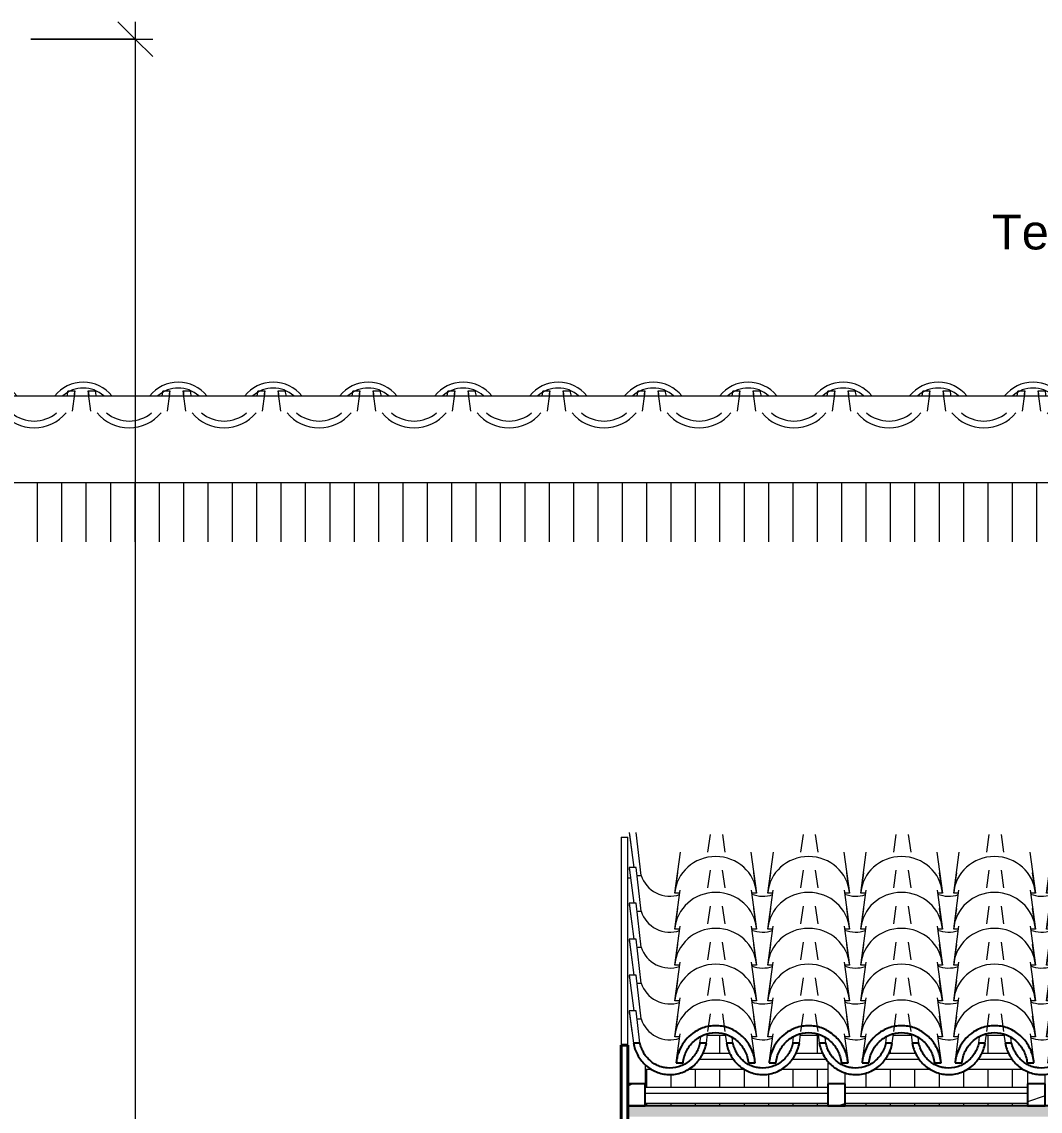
# Model space of a CAD drawing. Header units: millimetres. Extents: x -23755 to 62003, y -3000 to 6760.
# Drawn here: x 11373 to 14298, y 3631 to 6760 of the extents above; entities that cross this region are included whole.
import ezdxf

# ---------------------------------------------------------------- set-up
doc = ezdxf.new("R2010")
doc.units = ezdxf.units.MM
for name, color, linetype, lineweight in [('A-ANNO-DIMS', 211, 'Continuous', 9), ('A-ANNO-DIMS-50', 211, 'Continuous', 9), ('A-GLAZ-CURT', 52, 'Continuous', 9), ('A-GLAZ-CWMG', 51, 'Continuous', 9), ('A-ROOF', 132, 'Continuous', 9), ('A-ROOF-MCUT', 132, 'Continuous', 40), ('A-ROOF-OTLN', 132, 'Continuous', 9), ('A-ROOF-PATT', 132, 'Continuous', 9), ('G-ANNO-TEXT', 231, 'Continuous', 9)]:
    doc.layers.add(name, color=color, linetype=linetype, lineweight=lineweight)
doc.styles.add('@Arial Unicode MS', font='', dxfattribs={"height": 100})
doc.styles.add('Arial_1', font='arial.ttf', dxfattribs={"height": 100})
doc.styles.get('@Arial Unicode MS').set_extended_font_data('@Arial Unicode MS')
doc.dimstyles.new('CRT_-__Metros_-_Linha_de_chamada_3_5_mm_1', dxfattribs={"dimscale": 304.8, "dimtxt": 100.584485, "dimasz": 0.328084, "dimexe": 0.164042, "dimexo": 0.0625, "dimgap": 0.082021, "dimtad": 1, "dimlfac": 0.001, "dimrnd": 0.01, "dimzin": 0, "dimdsep": 46, "dimtxsty": '@Arial Unicode MS', "dimblk1": 'OBLIQUE', "dimblk2": 'OBLIQUE', "dimsah": 1, "dimcen": 0.09, "dimdle": 0.164042, "dimazin": 0, "dimtfac": 1, "dimtdec": 4, "dimtix": 1, "dimtmove": 0, "dimatfit": 3, "dimfxl": 0.984252, "dimfxlon": 1, "dimtvp": 1, "dimtolj": 1, "dimtzin": 0, "dimarcsym": 2})
pattern_1 = [(216.87, (-525.83, 2369.08), (761.9991, 508.0014), [127, -1143]), (206.565, (-373.43, 2292.88), (-254.0006, -253.9997), [283.98, -283.98]), (198.435, (-373.43, 2165.88), (-507.9998, -254.0006), [160.644, -642.575])]

# ---------------------------------------------------------------- blocks, each defined once
blk = doc.blocks.new('Rectangular Mullion - Ripa-3577505-B')
at = {"layer": 'A-GLAZ-CWMG'}
for p, q in [((589.5, 3699.2), (65.4, 3699.2)), ((1163.7, 3699.2), (639.5, 3699.2)), ((589.5, 3681.9), (65.4, 3681.9)), ((1163.7, 3681.9), (639.5, 3681.9)), ((589.5, 3653.2), (65.4, 3653.2)), ((1163.7, 3653.2), (639.5, 3653.2))]:
    blk.add_line(p, q, dxfattribs=at)
blk = doc.blocks.new('Rectangular Mullion - Ripa-V128-B')
at = {"layer": 'A-GLAZ-CWMG'}
for p, q in [((308.3, 3796.8), (231.1, 3796.8)), ((575, 3796.8), (498, 3796.8)), ((842.1, 3796.8), (765, 3796.8)), ((1109.1, 3796.8), (1031.9, 3796.8)), ((318.6, 3779.6), (220.8, 3779.6)), ((585.5, 3779.6), (487.8, 3779.6)), ((852.4, 3779.6), (754.7, 3779.6)), ((1119.3, 3779.6), (1021.6, 3779.6)), ((83.6, 3750.8), (65.4, 3750.8)), ((350.5, 3750.8), (188.9, 3750.8)), ((589.5, 3750.8), (455.8, 3750.8)), ((884.4, 3750.8), (722.7, 3750.8)), ((1151.3, 3750.8), (989.6, 3750.8))]:
    blk.add_line(p, q, dxfattribs=at)
blk = doc.blocks.new('Rectangular Mullion - Ripa-V129-B')
at = {"layer": 'A-GLAZ-CWMG'}
for p, q in [((295.4, 3848.5), (244, 3848.5)), ((562.3, 3848.5), (510.9, 3848.5)), ((829.3, 3848.5), (777.8, 3848.5)), ((1096.2, 3848.5), (1044.8, 3848.5))]:
    blk.add_line(p, q, dxfattribs=at)
blk = doc.blocks.new('Rectangular Mullion - Caibro-4257887-B')
at = {"layer": 'A-GLAZ-CWMG'}
h = blk.add_hatch(dxfattribs=at)
h.set_pattern_fill('FP_16', color=256, style=0, pattern_type=2)
h.set_pattern_definition(pattern_1)
h.paths.add_polyline_path([(65.4, 3646.4), (65.4, 3709.1), (15.4, 3709.1), (15.4, 3646.4)])
for p, q in [((15.4, 4301.2), (23, 4301.2)), ((65.4, 3764.2), (65.4, 3709.1))]:
    blk.add_line(p, q, dxfattribs=at)
at = {"layer": 'A-GLAZ-CWMG', "lineweight": 25}
for p, q in [((15.4, 3709.1), (15.4, 3646.4)), ((65.4, 3709.1), (15.4, 3709.1)), ((65.4, 3646.4), (65.4, 3709.1)), ((15.4, 3646.4), (65.4, 3646.4))]:
    blk.add_line(p, q, dxfattribs=at)
blk = doc.blocks.new('Rectangular Mullion - Caibro-4257885-B')
at = {"layer": 'A-GLAZ-CWMG'}
h = blk.add_hatch(dxfattribs=at)
h.set_pattern_fill('FP_16', color=256, style=0, pattern_type=2)
h.set_pattern_definition(pattern_1)
h.paths.add_polyline_path([(639.5, 3646.4), (639.5, 3709.1), (589.5, 3709.1), (589.5, 3646.4), (619.3, 3646.4)])
for p, q in [((589.5, 3774.6), (589.5, 3709.1)), ((639.5, 3709.1), (639.5, 3740.9))]:
    blk.add_line(p, q, dxfattribs=at)
at = {"layer": 'A-GLAZ-CWMG', "lineweight": 25}
for p, q in [((639.5, 3709.1), (589.5, 3709.1)), ((589.5, 3709.1), (589.5, 3646.4)), ((639.5, 3646.4), (639.5, 3709.1)), ((589.5, 3646.4), (639.5, 3646.4))]:
    blk.add_line(p, q, dxfattribs=at)
blk = doc.blocks.new('Rectangular Mullion - Caibro-V130-B')
at = {"layer": 'A-GLAZ-CWMG'}
h = blk.add_hatch(dxfattribs=at)
h.set_pattern_fill('FP_16', color=256, style=0, pattern_type=2)
h.set_pattern_definition(pattern_1)
h.paths.add_polyline_path([(1213.7, 3646.4), (1213.7, 3709.1), (1163.7, 3709.1), (1163.7, 3646.4)])
for p, q in [((1163.7, 3744.4), (1163.7, 3709.1)), ((1213.7, 3709.1), (1213.7, 3736.5))]:
    blk.add_line(p, q, dxfattribs=at)
at = {"layer": 'A-GLAZ-CWMG', "lineweight": 25}
for p, q in [((1213.7, 3709.1), (1163.7, 3709.1)), ((1163.7, 3709.1), (1163.7, 3646.4)), ((1213.7, 3646.4), (1213.7, 3709.1)), ((1163.7, 3646.4), (1213.7, 3646.4))]:
    blk.add_line(p, q, dxfattribs=at)
blk = doc.blocks.new('COLONIAL BASE - COLONIAL BASE-4234113-B')
at = {"layer": 'A-GLAZ-CURT'}
for p, q in [((7743.4, 5685.5), (7741.5, 5699.6)), ((7741.5, 5699.6), (7761.5, 5699.6)), ((7956, 5699.6), (7976, 5699.6)), ((7976, 5699.6), (7974.1, 5685.5)), ((7749.3, 5641.5), (7742.4, 5691.3)), ((7975.1, 5691.3), (7968.2, 5641.5))]:
    blk.add_line(p, q, dxfattribs=at)
for centre, major_axis, start_param, end_param in [((7727.2, 5626.4), (102.8, 0), 0.648016, 2.493576), ((7727.2, 5626.4), (85.3, 0), 0.811505, 2.330088), ((7858.8, 5706.7), (117.5, 0), 3.205466, 3.332025), ((7858.8, 5706.7), (97.5, 0), 3.218592, 3.372085), ((7858.8, 5706.7), (97.5, 0), 6.052693, 6.16477), ((7858.8, 5706.7), (97.5, 0), 6.165433, 6.206186), ((7858.8, 5706.7), (117.5, 0), 6.092753, 6.219312), ((7858.8, 5706.7), (117.5, 0), 3.815207, 5.609571), ((7858.8, 5706.7), (97.5, 0), 3.986288, 5.43849)]:
    blk.add_ellipse(centre, major_axis=major_axis, ratio=0.957826, start_param=start_param, end_param=end_param, dxfattribs=at)
blk = doc.blocks.new('COLONIAL BASE - COLONIAL BASE-V151-B')
at = {"layer": 'A-GLAZ-CURT'}
for p, q in [((922.9, 5685.5), (921, 5699.6)), ((921, 5699.6), (941, 5699.6)), ((1135.4, 5699.6), (1155.5, 5699.6)), ((1155.5, 5699.6), (1153.6, 5685.5)), ((928.8, 5641.5), (921.8, 5691.3)), ((1154.6, 5691.3), (1147.6, 5641.5))]:
    blk.add_line(p, q, dxfattribs=at)
for centre, major_axis, start_param, end_param in [((906.7, 5626.4), (102.8, 0), 0.648016, 2.493576), ((906.7, 5626.4), (85.3, 0), 0.811505, 2.330088), ((1038.2, 5706.7), (117.5, 0), 3.205466, 3.332025), ((1038.2, 5706.7), (97.5, 0), 3.218592, 3.372085), ((1038.2, 5706.7), (97.5, 0), 6.052693, 6.16477), ((1038.2, 5706.7), (97.5, 0), 6.165433, 6.206186), ((1038.2, 5706.7), (117.5, 0), 6.092753, 6.219312), ((1038.2, 5706.7), (117.5, 0), 3.815207, 5.609571), ((1038.2, 5706.7), (97.5, 0), 3.984938, 5.43849)]:
    blk.add_ellipse(centre, major_axis=major_axis, ratio=0.957826, start_param=start_param, end_param=end_param, dxfattribs=at)
blk = doc.blocks.new('COLONIAL BASE - COLONIAL BASE-V152-B')
at = {"layer": 'A-GLAZ-CURT'}
for p, q in [((377.2, 5685.5), (375.3, 5699.6)), ((375.3, 5699.6), (395.4, 5699.6)), ((589.8, 5699.6), (609.9, 5699.6)), ((609.9, 5699.6), (608, 5685.5)), ((383.2, 5641.5), (376.2, 5691.3)), ((609, 5691.3), (602, 5641.5))]:
    blk.add_line(p, q, dxfattribs=at)
for centre, major_axis, start_param, end_param in [((361.1, 5626.4), (102.8, 0), 0.654492, 2.493576), ((361.1, 5626.4), (85.3, 0), 0.811505, 2.330088), ((492.6, 5706.7), (117.5, 0), 3.205466, 3.332025), ((492.6, 5706.7), (97.5, 0), 3.218592, 3.372085), ((492.6, 5706.7), (97.5, 0), 6.052693, 6.16477), ((492.6, 5706.7), (97.5, 0), 6.165433, 6.206186), ((492.6, 5706.7), (117.5, 0), 6.092753, 6.219312), ((492.6, 5706.7), (117.5, 0), 3.815207, 5.609571), ((492.6, 5706.7), (97.5, 0), 3.986288, 5.43849)]:
    blk.add_ellipse(centre, major_axis=major_axis, ratio=0.957826, start_param=start_param, end_param=end_param, dxfattribs=at)
blk = doc.blocks.new('COLONIAL BASE - COLONIAL BASE-V153-B')
at = {"layer": 'A-GLAZ-CURT'}
for p, q in [((-441.2, 5685.5), (-443.1, 5699.6)), ((-443.1, 5699.6), (-423.1, 5699.6)), ((-228.7, 5699.6), (-208.6, 5699.6)), ((-208.6, 5699.6), (-210.5, 5685.5)), ((-435.3, 5641.5), (-442.3, 5691.3)), ((-209.5, 5691.3), (-216.5, 5641.5))]:
    blk.add_line(p, q, dxfattribs=at)
for centre, major_axis, start_param, end_param in [((-457.4, 5626.4), (102.8, 0), 0.648016, 2.493576), ((-457.4, 5626.4), (85.3, 0), 0.817305, 2.330088), ((-325.9, 5706.7), (117.5, 0), 3.205466, 3.332025), ((-325.9, 5706.7), (97.5, 0), 3.218592, 3.372085), ((-325.9, 5706.7), (97.5, 0), 6.052693, 6.16477), ((-325.9, 5706.7), (97.5, 0), 6.165433, 6.206186), ((-325.9, 5706.7), (117.5, 0), 6.092753, 6.219312), ((-325.9, 5706.7), (117.5, 0), 3.815207, 5.609571), ((-325.9, 5706.7), (97.5, 0), 3.986288, 5.43849)]:
    blk.add_ellipse(centre, major_axis=major_axis, ratio=0.957826, start_param=start_param, end_param=end_param, dxfattribs=at)
blk = doc.blocks.new('COLONIAL BASE - COLONIAL BASE-4234642-B')
at = {"layer": 'A-GLAZ-CURT'}
for p, q in [((2689.1, 3910.5), (2696.2, 3859.6)), ((2914.7, 3859.6), (2921.9, 3910.5)), ((2697.2, 3851.9), (2700.7, 3826.6)), ((2823.6, 3770.2), (2834.8, 3853)), ((2910.3, 3826.6), (2913.9, 3853.1)), ((3039.1, 3853), (3050.3, 3770.2)), ((2719.3, 3826.6), (2717.3, 3843.1)), ((2891.7, 3826.6), (2893.9, 3845.3)), ((2827.7, 3800.5), (2824.2, 3774.9)), ((3049.8, 3774.9), (3046.2, 3800.5))]:
    blk.add_line(p, q, dxfattribs=at)
at = {"layer": 'A-GLAZ-CURT', "lineweight": 25}
for p, q in [((2719.3, 3826.6), (2700.7, 3826.6)), ((2910.3, 3826.6), (2891.7, 3826.6)), ((2823.6, 3770.2), (2843.2, 3770.2)), ((3030.7, 3770.2), (3050.3, 3770.2))]:
    blk.add_line(p, q, dxfattribs=at)
for points, knots in [([(3050.3, 3770.2), (3049.7, 3776.5), (3047.5, 3788.9), (3041.3, 3806.9), (3032.4, 3823.6), (3017.1, 3843.8), (2992.3, 3863.9), (2962.2, 3874.7), (2937, 3876.9), (2911.8, 3874.7), (2884.7, 3865), (2859.2, 3846), (2841, 3823.9), (2830.7, 3802.5), (2825.6, 3784.3), (2824.1, 3775), (2823.6, 3770.2)], [0, 0, 0, 0, 0.055556, 0.111111, 0.166667, 0.222222, 0.333333, 0.444444, 0.5, 0.555556, 0.666667, 0.75, 0.833333, 0.916667, 0.958333, 1, 1, 1, 1]), ([(2843.2, 3770.2), (2843.9, 3776), (2846.2, 3787.4), (2852.6, 3803.7), (2861.8, 3818.6), (2877.3, 3836), (2902.1, 3852), (2937, 3858.8), (2971.8, 3852), (2996.7, 3836), (3012.2, 3818.6), (3021.3, 3803.7), (3027.7, 3787.4), (3030.1, 3776), (3030.7, 3770.2)], [0, 0, 0, 0, 0.0625, 0.125, 0.1875, 0.25, 0.375, 0.5, 0.625, 0.75, 0.8125, 0.875, 0.9375, 1, 1, 1, 1]), ([(2700.7, 3826.6), (2701.7, 3820.7), (2704.7, 3809.3), (2711.7, 3793), (2721.3, 3778), (2737, 3760.4), (2761.7, 3743.5), (2797.9, 3733.9), (2830, 3737.4), (2854.6, 3747.7), (2871.3, 3758.8), (2883.2, 3770.5), (2891.4, 3780.9), (2896.8, 3789.3), (2901.4, 3798.1), (2906.5, 3810.4), (2909.1, 3820), (2910.3, 3826.6)], [0, 0, 0, 0, 0.058824, 0.117647, 0.176471, 0.235294, 0.352941, 0.470588, 0.602941, 0.669118, 0.735294, 0.801471, 0.834559, 0.867647, 0.900735, 0.933824, 1, 1, 1, 1]), ([(2891.7, 3826.6), (2890.6, 3821.2), (2887.4, 3810.9), (2880.1, 3796.4), (2870.4, 3783.3), (2854.5, 3768.6), (2830, 3756), (2803.4, 3753.4), (2785.6, 3756.7), (2776.6, 3759.5), (2770, 3762.1), (2763.7, 3765.3), (2755.6, 3770.3), (2746.3, 3777.6), (2738.3, 3786.3), (2732.8, 3794), (2729.1, 3800.1), (2725.9, 3806.4), (2722.2, 3815.1), (2720.2, 3821.9), (2719.3, 3826.6)], [0, 0, 0, 0, 0.066667, 0.133333, 0.2, 0.266667, 0.4, 0.533333, 0.591667, 0.620833, 0.65, 0.679167, 0.708333, 0.766667, 0.825, 0.854167, 0.883333, 0.9125, 0.941667, 1, 1, 1, 1])]:
    blk.add_open_spline(points, degree=3, knots=knots, dxfattribs=at)
blk = doc.blocks.new('COLONIAL BASE - COLONIAL BASE-V155-B')
at = {"layer": 'A-GLAZ-CURT'}
for p, q in [((3222.9, 4013.5), (3230.1, 3962.7)), ((3448.6, 3962.7), (3455.7, 4013.5)), ((3353.6, 3844.5), (3368.7, 3956.1)), ((3573, 3956.1), (3588.1, 3844.5)), ((3361.6, 3903.6), (3354.4, 3852.7)), ((3587.2, 3852.7), (3580.1, 3903.6)), ((3367.6, 3844.5), (3353.6, 3844.5)), ((3588.1, 3844.5), (3574.1, 3844.5))]:
    blk.add_line(p, q, dxfattribs=at)
for centre, major_axis, start_param, end_param in [((3470.8, 3837.3), (117.5, 0), 0.063873, 3.077719), ((3339.3, 3917.6), (85.3, 0), 4.326004, 5.046238)]:
    blk.add_ellipse(centre, major_axis=major_axis, ratio=0.957826, start_param=start_param, end_param=end_param, dxfattribs=at)
blk = doc.blocks.new('COLONIAL BASE - COLONIAL BASE-V157-B')
at = {"layer": 'A-GLAZ-CURT'}
for p, q in [((1888.3, 4116.6), (1895.4, 4065.8)), ((2114, 4065.8), (2121.1, 4116.6)), ((2018.9, 3947.6), (2034.1, 4059.2)), ((2238.4, 4059.2), (2253.5, 3947.6)), ((2026.9, 4006.7), (2019.8, 3955.8)), ((2252.6, 3955.8), (2245.5, 4006.7)), ((2032.9, 3947.6), (2018.9, 3947.6)), ((2253.5, 3947.6), (2239.5, 3947.6))]:
    blk.add_line(p, q, dxfattribs=at)
for centre, major_axis, start_param, end_param in [((2136.2, 3940.4), (117.5, 0), 0.063873, 3.077719), ((2004.7, 4020.7), (85.3, 0), 4.326004, 5.046238)]:
    blk.add_ellipse(centre, major_axis=major_axis, ratio=0.957826, start_param=start_param, end_param=end_param, dxfattribs=at)
blk = doc.blocks.new('COLONIAL BASE - COLONIAL BASE-V158-B')
at = {"layer": 'A-GLAZ-CURT'}
for p, q in [((286.8, 4425.9), (293.9, 4375.1)), ((512.4, 4375.1), (519.6, 4425.9)), ((417.4, 4256.9), (433.4, 4374.9)), ((635.9, 4374.9), (651.9, 4256.9)), ((425.4, 4315.9), (418.3, 4265.1)), ((651.1, 4265.1), (643.9, 4315.9)), ((431.4, 4256.9), (417.4, 4256.9)), ((651.9, 4256.9), (638, 4256.9))]:
    blk.add_line(p, q, dxfattribs=at)
for centre, major_axis, start_param, end_param in [((534.7, 4249.7), (117.5, 0), 0.063873, 3.077719), ((403.2, 4330), (85.3, 0), 4.326004, 5.046238)]:
    blk.add_ellipse(centre, major_axis=major_axis, ratio=0.957826, start_param=start_param, end_param=end_param, dxfattribs=at)
blk = doc.blocks.new('COLONIAL BASE - COLONIAL BASE-V160-B')
at = {"layer": 'A-GLAZ-CURT'}
for p, q in [((39, 3918.7), (19, 3918.7)), ((19, 3918.7), (31.5, 3826.6)), ((50, 3826.6), (39, 3918.7)), ((19.8, 3910.5), (27, 3859.6)), ((245.5, 3859.6), (252.6, 3910.5)), ((154.4, 3770.2), (165.6, 3853)), ((241, 3826.6), (244.6, 3853.1)), ((369.9, 3853), (381.1, 3770.2)), ((222.5, 3826.6), (224.7, 3845.3)), ((158.5, 3800.5), (155, 3774.9)), ((380.5, 3774.9), (377, 3800.5))]:
    blk.add_line(p, q, dxfattribs=at)
at = {"layer": 'A-GLAZ-CURT', "lineweight": 25}
for p, q in [((50, 3826.6), (31.5, 3826.6)), ((241, 3826.6), (222.5, 3826.6)), ((154.4, 3770.2), (174, 3770.2)), ((361.5, 3770.2), (381.1, 3770.2))]:
    blk.add_line(p, q, dxfattribs=at)
at = {"layer": 'A-GLAZ-CURT'}
blk.add_ellipse((136.2, 3925.9), major_axis=(117.5, 0), ratio=0.957826, start_param=3.205466, end_param=3.30048, dxfattribs=at)
at = {"layer": 'A-GLAZ-CURT', "lineweight": 25}
for points, knots in [([(381.1, 3770.2), (380.5, 3776.5), (378.2, 3788.9), (372, 3806.9), (363.1, 3823.6), (347.9, 3843.8), (323.1, 3863.9), (293, 3874.7), (267.7, 3876.9), (242.5, 3874.7), (215.4, 3865), (189.9, 3846), (171.8, 3823.9), (161.5, 3802.5), (156.4, 3784.3), (154.9, 3775), (154.4, 3770.2)], [0, 0, 0, 0, 0.055556, 0.111111, 0.166667, 0.222222, 0.333333, 0.444444, 0.5, 0.555556, 0.666667, 0.75, 0.833333, 0.916667, 0.958333, 1, 1, 1, 1]), ([(174, 3770.2), (174.7, 3776), (177, 3787.4), (183.4, 3803.7), (192.5, 3818.6), (208.1, 3836), (232.9, 3852), (267.7, 3858.8), (302.6, 3852), (327.4, 3836), (342.9, 3818.6), (352.1, 3803.7), (358.5, 3787.4), (360.8, 3776), (361.5, 3770.2)], [0, 0, 0, 0, 0.0625, 0.125, 0.1875, 0.25, 0.375, 0.5, 0.625, 0.75, 0.8125, 0.875, 0.9375, 1, 1, 1, 1]), ([(31.5, 3826.6), (32.5, 3820.7), (35.4, 3809.3), (42.5, 3793), (52, 3778), (67.8, 3760.4), (92.5, 3743.5), (128.7, 3733.9), (160.8, 3737.4), (185.4, 3747.7), (202, 3758.8), (214, 3770.5), (222.1, 3780.9), (227.5, 3789.3), (232.2, 3798.1), (237.3, 3810.4), (239.9, 3820), (241, 3826.6)], [0, 0, 0, 0, 0.058824, 0.117647, 0.176471, 0.235294, 0.352941, 0.470588, 0.602941, 0.669118, 0.735294, 0.801471, 0.834559, 0.867647, 0.900735, 0.933824, 1, 1, 1, 1]), ([(222.5, 3826.6), (221.3, 3821.2), (218.2, 3810.9), (210.9, 3796.4), (201.1, 3783.3), (185.3, 3768.6), (160.8, 3756), (134.1, 3753.4), (116.4, 3756.7), (107.4, 3759.5), (100.8, 3762.1), (94.5, 3765.3), (86.4, 3770.3), (77.1, 3777.6), (69.1, 3786.3), (63.5, 3794), (59.9, 3800.1), (56.6, 3806.4), (53, 3815.1), (51, 3821.9), (50, 3826.6)], [0, 0, 0, 0, 0.066667, 0.133333, 0.2, 0.266667, 0.4, 0.533333, 0.591667, 0.620833, 0.65, 0.679167, 0.708333, 0.766667, 0.825, 0.854167, 0.883333, 0.9125, 0.941667, 1, 1, 1, 1])]:
    blk.add_open_spline(points, degree=3, knots=knots, dxfattribs=at)
blk = doc.blocks.new('COLONIAL BASE - COLONIAL BASE-V161-B')
at = {"layer": 'A-GLAZ-CURT'}
for p, q in [((39, 4021.8), (19, 4021.8)), ((19, 4021.8), (32.9, 3918.7)), ((19.8, 4013.5), (27, 3962.7)), ((54.1, 3895.8), (39, 4021.8)), ((245.5, 3962.7), (252.6, 4013.5)), ((150.5, 3844.5), (165.6, 3956.1)), ((369.9, 3956.1), (385, 3844.5)), ((42.6, 3895.8), (54.1, 3895.8)), ((158.5, 3903.6), (151.4, 3852.7)), ((384.1, 3852.7), (377, 3903.6)), ((164.5, 3844.5), (150.5, 3844.5)), ((385, 3844.5), (371, 3844.5))]:
    blk.add_line(p, q, dxfattribs=at)
for centre, major_axis, start_param, end_param in [((136.2, 4029), (117.5, 0), 3.205466, 3.30048), ((267.7, 3837.3), (117.5, 0), 0.063873, 3.077719), ((136.2, 3917.6), (85.3, 0), 3.411763, 5.046238)]:
    blk.add_ellipse(centre, major_axis=major_axis, ratio=0.957826, start_param=start_param, end_param=end_param, dxfattribs=at)
blk = doc.blocks.new('COLONIAL BASE - COLONIAL BASE-V162-B')
at = {"layer": 'A-GLAZ-CURT'}
for p, q in [((39, 4124.9), (19, 4124.9)), ((19, 4124.9), (32.9, 4021.8)), ((19.8, 4116.6), (27, 4065.8)), ((54.1, 3998.9), (39, 4124.9)), ((245.5, 4065.8), (252.6, 4116.6)), ((150.5, 3947.6), (165.6, 4059.2)), ((369.9, 4059.2), (385, 3947.6)), ((158.5, 4006.7), (151.4, 3955.8)), ((384.1, 3955.8), (377, 4006.7)), ((42.6, 3998.9), (54.1, 3998.9)), ((164.4, 3947.6), (150.5, 3947.6)), ((385, 3947.6), (371, 3947.6))]:
    blk.add_line(p, q, dxfattribs=at)
for centre, major_axis, start_param, end_param in [((136.2, 4132), (117.5, 0), 3.205466, 3.30048), ((267.7, 3940.4), (117.5, 0), 0.063873, 3.077719), ((136.2, 4020.7), (85.3, 0), 3.411763, 5.046238)]:
    blk.add_ellipse(centre, major_axis=major_axis, ratio=0.957826, start_param=start_param, end_param=end_param, dxfattribs=at)
blk = doc.blocks.new('COLONIAL BASE - COLONIAL BASE-V163-B')
at = {"layer": 'A-GLAZ-CURT'}
for p, q in [((19.4, 4431.2), (32.9, 4331)), ((19.8, 4425.9), (27, 4375.1)), ((54.1, 4308.2), (39.4, 4431.2)), ((245.5, 4375.1), (252.6, 4425.9)), ((150.5, 4256.9), (166.5, 4374.9)), ((369, 4374.9), (385, 4256.9)), ((42.6, 4308.2), (54.1, 4308.2)), ((158.5, 4315.9), (151.4, 4265.1)), ((384.1, 4265.1), (377, 4315.9)), ((164.4, 4256.9), (150.5, 4256.9)), ((385, 4256.9), (371, 4256.9))]:
    blk.add_line(p, q, dxfattribs=at)
for centre, major_axis, start_param, end_param in [((267.7, 4249.7), (117.5, 0), 0.063873, 3.077719), ((136.2, 4330), (85.3, 0), 3.411763, 5.046238)]:
    blk.add_ellipse(centre, major_axis=major_axis, ratio=0.957826, start_param=start_param, end_param=end_param, dxfattribs=at)
blk = doc.blocks.new('DIMBLOCK57-B')
at = {"layer": 'A-ANNO-DIMS-50', "lineweight": 18, "transparency": 16777216}
for p, q in [((11698.8, 6710.2), (11648.8, 6760.2)), ((11698.8, 6710.2), (11748.8, 6660.2)), ((11698.8, 0), (11648.8, 50)), ((11698.8, 0), (11748.8, -50))]:
    blk.add_line(p, q, dxfattribs=at)
at = {"layer": 'A-ANNO-DIMS-50', "transparency": 16777216}
for p, q in [((11698.8, 6760.2), (11698.8, -50)), ((11398.8, 6710.2), (11748.8, 6710.2)), ((11698.8, 6710.2), (11398.8, 6710.2)), ((11998.8, 0), (11648.8, 0)), ((11698.8, 0), (11998.8, 0))]:
    blk.add_line(p, q, dxfattribs=at)
at = {"layer": 'A-ANNO-DIMS-50', "color": 0, "transparency": 16777216, "insert": (11544, 3219.8), "char_height": 100, "width": 324.675, "attachment_point": 1, "rotation": 90, "line_spacing_factor": 1.117605, "style": '@Arial Unicode MS'}
blk.add_mtext('6,71', dxfattribs=at)
blk = doc.blocks.new('_Oblique')
at = {"color": 0, "linetype": 'ByBlock', "lineweight": -2}
blk.add_line((-0.5, -0.5), (0.5, 0.5), dxfattribs=at)

msp = doc.modelspace()

# ---------------------------------------------------------------- hatches: boundary and pattern name
at = {"layer": 'A-ROOF-PATT'}
h = msp.add_hatch(dxfattribs=at)
h.set_pattern_fill('FP_19', color=256, style=0, pattern_type=2)
h.set_pattern_definition([(90, (13097.99, 1190), (-70, 4e-15), [])])
h.paths.add_polyline_path([(20753.372, 3574.716), (21353.372, 3574.716), (21353.372, 5435.522), (10713.372, 5435.522), (10713.372, 5266.716), (20753.372, 5266.716), (20753.372, 3634.698)])
h = msp.add_hatch(dxfattribs=at)
h.set_pattern_fill('FP_18', color=256, style=0, pattern_type=2)
h.set_pattern_definition([(90, (13097.99, 7578.52), (-70, 4e-15), [])])
h.paths.add_polyline_path([(19031.096, 3646.424), (19429.205, 3646.424), (19429.205, 3653.19), (18905.038, 3653.19), (18905.038, 3646.424), (18942.532, 3646.424)])
h.paths.add_polyline_path([(13163.372, 3646.424), (13687.538, 3646.424), (13687.538, 3653.19), (13163.372, 3653.19)])
h.paths.add_polyline_path([(17879.767, 3646.424), (18280.872, 3646.424), (18280.872, 3653.19), (17756.705, 3653.19), (17756.705, 3646.424), (17791.204, 3646.424)])
h.paths.add_polyline_path([(17706.705, 3646.424), (17706.705, 3653.19), (17182.538, 3653.19), (17182.538, 3646.424), (17702.64, 3646.424)])
h.paths.add_polyline_path([(19916.733, 3646.424), (20003.372, 3646.424), (20003.372, 3799.561), (20000.632, 3793.244), (19991.133, 3778.334), (19977.939, 3763.977), (19965.619, 3754.027), (19950.215, 3745.353), (19931.283, 3738.999), (19915.39, 3736.365), (19898.476, 3736.364), (19881.06, 3739.394), (19861.422, 3747.032), (19853.372, 3751.564), (19853.372, 3750.827), (19693.012, 3750.827), (19683.292, 3745.353), (19664.36, 3738.999), (19648.467, 3736.365), (19631.553, 3736.364), (19614.137, 3739.394), (19597.491, 3745.348), (19587.758, 3750.827), (19479.205, 3750.827), (19479.205, 3699.166), (19853.372, 3699.166), (19853.372, 3653.19), (19479.205, 3653.19), (19479.205, 3646.424), (19853.372, 3646.424)])
h.paths.add_polyline_path([(18330.872, 3646.424), (18855.038, 3646.424), (18855.038, 3653.19), (18330.872, 3653.19)])
h.paths.add_polyline_path([(17132.538, 3646.424), (17132.538, 3653.19), (16608.372, 3653.19), (16608.372, 3646.424), (17082.694, 3646.424)])
h.paths.add_polyline_path([(16558.372, 3646.424), (16558.372, 3653.19), (16034.205, 3653.19), (16034.205, 3646.424), (16551.312, 3646.424)])
h.paths.add_polyline_path([(13737.538, 3646.424), (14261.705, 3646.424), (14261.705, 3653.19), (13737.538, 3653.19)])
h.paths.add_polyline_path([(15984.205, 3646.424), (15984.205, 3653.19), (15460.038, 3653.19), (15460.038, 3646.424), (15931.366, 3646.424)])
h.paths.add_polyline_path([(15410.038, 3646.424), (15410.038, 3653.19), (14885.872, 3653.19), (14885.872, 3646.424), (15399.984, 3646.424)])
h.paths.add_polyline_path([(14835.872, 3646.424), (14835.872, 3653.19), (14311.705, 3653.19), (14311.705, 3646.424), (14780.038, 3646.424)])
h.paths.add_polyline_path([(15326.722, 3699.166), (15410.038, 3699.166), (15410.038, 3744.464), (15393.591, 3738.999), (15377.698, 3736.365), (15360.784, 3736.364), (15343.368, 3739.394), (15326.722, 3745.348), (15316.989, 3750.827), (15155.32, 3750.827), (15145.599, 3745.353), (15126.668, 3738.999), (15110.775, 3736.365), (15093.861, 3736.364), (15076.445, 3739.394), (15059.799, 3745.348), (15050.066, 3750.827), (14888.397, 3750.827), (14885.872, 3749.405), (14885.872, 3699.166), (15311.42, 3699.166)])
h.paths.add_polyline_path([(19208.223, 3699.166), (19429.205, 3699.166), (19429.205, 3750.827), (19426.089, 3750.827), (19416.369, 3745.353), (19397.437, 3738.999), (19381.544, 3736.365), (19364.63, 3736.364), (19347.214, 3739.394), (19330.568, 3745.348), (19320.835, 3750.827), (19159.166, 3750.827), (19149.446, 3745.353), (19130.514, 3738.999), (19114.621, 3736.365), (19097.707, 3736.364), (19080.291, 3739.394), (19063.645, 3745.348), (19053.912, 3750.827), (18905.038, 3750.827), (18905.038, 3699.166), (19164.849, 3699.166)])
h.paths.add_polyline_path([(15460.038, 3699.166), (15984.205, 3699.166), (15984.205, 3750.827), (15956.089, 3750.827), (15946.369, 3745.353), (15927.437, 3738.999), (15911.544, 3736.365), (15894.63, 3736.364), (15877.214, 3739.394), (15860.568, 3745.348), (15850.835, 3750.827), (15689.166, 3750.827), (15679.446, 3745.353), (15660.514, 3738.999), (15644.621, 3736.365), (15627.707, 3736.364), (15610.291, 3739.394), (15593.645, 3745.348), (15583.912, 3750.827), (15460.038, 3750.827), (15460.038, 3700.947)])
h.paths.add_polyline_path([(14071.528, 3699.166), (14261.705, 3699.166), (14261.705, 3744.391), (14259.03, 3745.348), (14248.656, 3750.827), (14087.627, 3750.827), (14077.907, 3745.353), (14058.976, 3738.999), (14043.083, 3736.365), (14026.169, 3736.364), (14008.752, 3739.394), (13992.107, 3745.348), (13982.374, 3750.827), (13820.704, 3750.827), (13810.984, 3745.353), (13792.053, 3738.999), (13776.16, 3736.365), (13759.246, 3736.364), (13741.829, 3739.394), (13737.538, 3740.928), (13737.538, 3699.166), (14061.263, 3699.166)])
h.paths.add_polyline_path([(18853.968, 3699.166), (18855.038, 3699.166), (18855.038, 3737.51), (18847.698, 3736.365), (18830.784, 3736.364), (18813.368, 3739.394), (18796.722, 3745.348), (18786.989, 3750.827), (18625.32, 3750.827), (18615.599, 3745.353), (18596.668, 3738.999), (18580.775, 3736.365), (18563.861, 3736.364), (18543.995, 3740.27), (18529.799, 3745.348), (18520.066, 3750.827), (18358.397, 3750.827), (18348.676, 3745.353), (18330.872, 3739.195), (18330.872, 3699.166), (18765.404, 3699.166)])
h.paths.add_polyline_path([(16034.205, 3699.166), (16558.372, 3699.166), (16558.372, 3750.827), (16489.935, 3750.827), (16480.215, 3745.353), (16461.283, 3738.999), (16445.39, 3736.365), (16428.476, 3736.364), (16411.06, 3739.394), (16394.414, 3745.348), (16384.681, 3750.827), (16223.012, 3750.827), (16213.292, 3745.353), (16194.36, 3738.999), (16178.467, 3736.365), (16161.553, 3736.364), (16144.137, 3739.394), (16127.491, 3745.348), (16117.758, 3750.827), (16034.205, 3750.827), (16034.205, 3700.947)])
h.paths.add_polyline_path([(13628.71, 3699.166), (13687.538, 3699.166), (13687.538, 3750.827), (13553.781, 3750.827), (13544.061, 3745.353), (13525.13, 3738.999), (13509.236, 3736.365), (13492.323, 3736.364), (13474.906, 3739.394), (13458.26, 3745.348), (13448.527, 3750.827), (13286.858, 3750.827), (13274.455, 3744.393), (13258.206, 3738.999), (13242.313, 3736.365), (13225.4, 3736.364), (13207.983, 3739.394), (13191.337, 3745.348), (13181.604, 3750.827), (13163.372, 3750.827), (13163.372, 3699.166), (13540.146, 3699.166)])
h.paths.add_polyline_path([(16608.372, 3699.166), (17132.538, 3699.166), (17132.538, 3750.827), (17023.781, 3750.827), (17014.061, 3745.353), (16994.13, 3738.825), (16979.236, 3736.365), (16962.323, 3736.364), (16944.906, 3739.394), (16928.26, 3745.348), (16918.527, 3750.827), (16756.858, 3750.827), (16747.138, 3745.353), (16728.206, 3738.999), (16712.313, 3736.365), (16695.4, 3736.364), (16677.983, 3739.394), (16661.337, 3745.348), (16651.604, 3750.827), (16608.372, 3750.827), (16608.372, 3700.947)])
h.paths.add_polyline_path([(14780.038, 3699.166), (14835.872, 3699.166), (14835.872, 3736.364), (14826.938, 3736.364), (14809.521, 3739.394), (14792.876, 3745.348), (14783.143, 3750.827), (14621.474, 3750.827), (14611.753, 3745.353), (14592.822, 3738.999), (14576.929, 3736.365), (14560.015, 3736.364), (14542.598, 3739.394), (14525.953, 3745.348), (14516.22, 3750.827), (14354.55, 3750.827), (14344.83, 3745.353), (14325.899, 3738.999), (14311.705, 3736.365), (14311.705, 3699.166), (14777.47, 3699.166)])
h.paths.add_polyline_path([(17182.538, 3699.166), (17706.705, 3699.166), (17706.705, 3750.827), (17557.627, 3750.827), (17547.907, 3745.353), (17528.976, 3738.999), (17513.083, 3736.365), (17496.169, 3736.364), (17478.752, 3739.394), (17462.107, 3745.348), (17452.374, 3750.827), (17290.704, 3750.827), (17280.984, 3745.353), (17262.053, 3738.999), (17246.16, 3736.365), (17229.246, 3736.364), (17211.829, 3739.394), (17195.183, 3745.348), (17185.45, 3750.827), (17182.538, 3750.827), (17182.538, 3700.947)])
h.paths.add_polyline_path([(18280.872, 3699.166), (18280.872, 3739.159), (18278.304, 3739.829), (18262.876, 3745.348), (18253.143, 3750.827), (18091.474, 3750.827), (18081.753, 3745.353), (18062.822, 3738.999), (18046.929, 3736.365), (18030.015, 3736.364), (18012.598, 3739.394), (17995.953, 3745.348), (17986.22, 3750.827), (17824.55, 3750.827), (17814.83, 3745.353), (17795.899, 3738.999), (17780.006, 3736.365), (17763.092, 3736.364), (17756.705, 3737.475), (17756.705, 3699.166), (18234.022, 3699.166)])
h.paths.add_polyline_path([(15519.279, 3796.802), (15541.673, 3796.802), (15536.182, 3809.46), (15531.75, 3826.581), (15528.787, 3848.463), (15477.368, 3848.463), (15474.405, 3826.581), (15469.974, 3809.463), (15464.483, 3796.802), (15488.548, 3796.802)])
h.paths.add_polyline_path([(17879.767, 3796.802), (17943.98, 3796.802), (17938.489, 3809.46), (17934.058, 3826.581), (17931.095, 3848.463), (17879.676, 3848.463), (17876.713, 3826.581), (17872.282, 3809.463), (17866.791, 3796.802), (17876.713, 3796.802)])
h.paths.add_polyline_path([(13351.492, 3796.802), (13406.288, 3796.802), (13400.797, 3809.46), (13396.365, 3826.581), (13393.402, 3848.463), (13341.984, 3848.463), (13339.021, 3826.581), (13334.59, 3809.463), (13329.098, 3796.802), (13339.021, 3796.802)])
h.paths.add_polyline_path([(19206.898, 3796.802), (19278.596, 3796.802), (19273.105, 3809.46), (19268.673, 3826.581), (19265.71, 3848.463), (19214.291, 3848.463), (19211.328, 3826.581), (19206.898, 3809.463), (19201.406, 3796.802), (19203.62, 3796.802)])
h.paths.add_polyline_path([(19011.673, 3796.802), (19006.182, 3809.46), (19001.75, 3826.581), (18998.787, 3848.463), (18947.368, 3848.463), (18944.405, 3826.581), (18939.974, 3809.463), (18934.483, 3796.802), (19006.182, 3796.802)])
h.paths.add_polyline_path([(15753.8, 3796.802), (15808.596, 3796.802), (15803.105, 3809.46), (15798.52, 3827.708), (15795.71, 3848.463), (15744.291, 3848.463), (15741.328, 3826.581), (15736.898, 3809.463), (15731.406, 3796.802), (15741.328, 3796.802)])
h.paths.add_polyline_path([(17677.057, 3796.802), (17671.566, 3809.46), (17667.135, 3826.581), (17664.172, 3848.463), (17612.753, 3848.463), (17609.79, 3826.581), (17605.359, 3809.463), (17599.868, 3796.802), (17671.566, 3796.802)])
h.paths.add_polyline_path([(18143.636, 3796.802), (18210.904, 3796.802), (18205.413, 3809.46), (18200.981, 3826.581), (18198.018, 3848.463), (18146.599, 3848.463), (18143.636, 3826.581), (18139.205, 3809.463), (18133.714, 3796.802), (18139.205, 3796.802)])
h.paths.add_polyline_path([(15274.75, 3796.802), (15269.259, 3809.46), (15264.827, 3826.581), (15261.864, 3848.463), (15210.445, 3848.463), (15207.482, 3826.581), (15203.051, 3809.463), (15197.56, 3796.802), (15269.259, 3796.802)])
h.paths.add_polyline_path([(19812.442, 3796.802), (19806.951, 3809.46), (19802.519, 3826.581), (19799.556, 3848.463), (19748.137, 3848.463), (19745.175, 3826.581), (19739.605, 3806.838), (19735.252, 3796.802), (19806.951, 3796.802)])
h.paths.add_polyline_path([(13618.415, 3796.802), (13672.992, 3797.308), (13667.72, 3809.46), (13663.288, 3826.581), (13660.325, 3848.463), (13608.907, 3848.463), (13605.944, 3826.581), (13601.513, 3809.463), (13596.021, 3796.802), (13605.944, 3796.802)])
h.paths.add_polyline_path([(15007.827, 3796.802), (15001.447, 3812.893), (14997.904, 3826.581), (14994.941, 3848.463), (14943.522, 3848.463), (14940.559, 3826.581), (14936.128, 3809.463), (14930.637, 3796.802), (15002.336, 3796.802)])
h.paths.add_polyline_path([(17410.134, 3796.802), (17404.643, 3809.46), (17400.212, 3826.581), (17397.249, 3848.463), (17345.83, 3848.463), (17342.867, 3826.581), (17338.436, 3809.463), (17332.944, 3796.802), (17404.643, 3796.802)])
h.paths.add_polyline_path([(18744.75, 3796.802), (18739.259, 3809.46), (18734.827, 3826.581), (18731.864, 3848.463), (18680.445, 3848.463), (18676.841, 3824.103), (18673.051, 3809.463), (18667.56, 3796.802), (18739.259, 3796.802)])
h.paths.add_polyline_path([(13885.338, 3796.802), (13940.134, 3796.802), (13934.643, 3809.46), (13930.212, 3826.581), (13927.249, 3848.463), (13875.83, 3848.463), (13872.867, 3826.581), (13868.436, 3809.463), (13862.944, 3796.802), (13872.867, 3796.802)])
h.paths.add_polyline_path([(16034.205, 3796.802), (16075.519, 3796.802), (16070.028, 3809.46), (16065.596, 3826.581), (16062.633, 3848.463), (16034.205, 3848.463), (16034.205, 3833.445)])
h.paths.add_polyline_path([(17132.538, 3796.802), (17132.359, 3833.445), (17130.325, 3848.463), (17078.907, 3848.463), (17075.944, 3826.581), (17071.513, 3809.463), (17066.021, 3796.802), (17126.976, 3796.802)])
h.paths.add_polyline_path([(16275.175, 3796.802), (16342.442, 3796.802), (16336.951, 3809.46), (16332.519, 3826.581), (16329.556, 3848.463), (16278.137, 3848.463), (16275.175, 3826.581), (16270.744, 3809.463), (16265.252, 3796.802), (16270.744, 3796.802)])
h.paths.add_polyline_path([(18410.559, 3796.802), (18477.827, 3796.802), (18472.336, 3809.46), (18467.904, 3826.581), (18464.941, 3848.463), (18413.522, 3848.463), (18410.559, 3826.581), (18406.128, 3809.463), (18400.637, 3796.802), (18406.128, 3796.802)])
h.paths.add_polyline_path([(14740.904, 3796.802), (14735.413, 3809.46), (14730.981, 3826.581), (14728.018, 3848.463), (14676.599, 3848.463), (14673.636, 3826.581), (14669.205, 3809.463), (14663.714, 3796.802), (14735.756, 3796.802)])
h.paths.add_polyline_path([(14152.261, 3796.802), (14207.057, 3796.802), (14201.566, 3809.46), (14197.135, 3826.581), (14194.172, 3848.463), (14142.753, 3848.463), (14139.79, 3826.581), (14135.359, 3809.463), (14129.868, 3796.802), (14139.79, 3796.802)])
h.paths.add_polyline_path([(19479.205, 3796.802), (19545.519, 3796.802), (19540.028, 3809.46), (19535.596, 3826.581), (19532.633, 3848.463), (19481.214, 3848.463), (19479.205, 3833.445), (19479.205, 3826.581)])
h.paths.add_polyline_path([(14473.98, 3796.802), (14468.489, 3809.46), (14464.058, 3826.581), (14461.095, 3848.463), (14409.676, 3848.463), (14406.713, 3826.581), (14402.282, 3809.463), (14396.791, 3796.802), (14470.065, 3796.802)])
h.paths.add_polyline_path([(16876.288, 3796.802), (16870.797, 3809.46), (16866.365, 3826.581), (16863.402, 3848.463), (16811.984, 3848.463), (16809.021, 3826.581), (16804.59, 3809.463), (16799.098, 3796.802), (16870.797, 3796.802)])
h.paths.add_polyline_path([(16542.098, 3796.802), (16558.372, 3796.802), (16558.372, 3848.463), (16545.061, 3848.463), (16542.098, 3826.581), (16537.667, 3809.463), (16532.175, 3796.802), (16537.667, 3796.802)])
h.paths.add_polyline_path([(16609.365, 3796.802), (16608.372, 3799.092), (16608.372, 3796.802)])
msp.add_hatch(color=256, dxfattribs=at).paths.add_polyline_path([(13113.372, 3615.103), (20053.372, 3615.103), (20053.372, 3646.424), (13113.372, 3646.424), (13113.372, 3634.698)])

# ---------------------------------------------------------------- linework, layer by layer
at = {"layer": 'A-ROOF', "lineweight": 25}
msp.add_line((20053.372, 3646.424), (13113.372, 3646.424), dxfattribs=at)
at = {"layer": 'A-ROOF-MCUT'}
for p, q in [((13113.372, 3820.252), (13094.372, 3820.252)), ((13094.372, 3820.252), (13094.372, 3559.245)), ((13113.372, 3559.245), (13113.372, 3820.252))]:
    msp.add_line(p, q, dxfattribs=at)
at = {"layer": 'A-ROOF-OTLN'}
for p, q in [((10713.372, 5685.522), (21372.372, 5685.522)), ((21353.372, 5435.522), (10713.372, 5435.522)), ((13094.372, 4417.522), (13113.372, 4417.522)), ((13094.372, 4417.522), (13094.372, 3820.252)), ((13113.372, 3820.252), (13113.372, 4417.522))]:
    msp.add_line(p, q, dxfattribs=at)

# ---------------------------------------------------------------- block references
at = {"layer": 'A-GLAZ-CURT'}
for name, p in [('COLONIAL BASE - COLONIAL BASE-4234113-B', (3549.274, 0)), ('COLONIAL BASE - COLONIAL BASE-4234113-B', (3822.094, 0)), ('COLONIAL BASE - COLONIAL BASE-4234113-B', (4094.915, 0)), ('COLONIAL BASE - COLONIAL BASE-4234113-B', (4367.735, 0)), ('COLONIAL BASE - COLONIAL BASE-4234113-B', (4640.556, 0)), ('COLONIAL BASE - COLONIAL BASE-V153-B', (13097.992, 0)), ('COLONIAL BASE - COLONIAL BASE-4234113-B', (5186.197, 0)), ('COLONIAL BASE - COLONIAL BASE-4234113-B', (5459.017, 0)), ('COLONIAL BASE - COLONIAL BASE-V152-B', (13097.992, 0)), ('COLONIAL BASE - COLONIAL BASE-4234113-B', (6004.658, 0)), ('COLONIAL BASE - COLONIAL BASE-V151-B', (13097.992, 0)), ('COLONIAL BASE - COLONIAL BASE-4234113-B', (6550.299, 0)), ('COLONIAL BASE - COLONIAL BASE-V163-B', (13097.992, 0)), ('COLONIAL BASE - COLONIAL BASE-V158-B', (13097.992, 0)), ('COLONIAL BASE - COLONIAL BASE-V158-B', (13364.915, 0)), ('COLONIAL BASE - COLONIAL BASE-V158-B', (13631.838, 0)), ('COLONIAL BASE - COLONIAL BASE-V158-B', (13898.761, 0)), ('COLONIAL BASE - COLONIAL BASE-V162-B', (13097.992, 206.182)), ('COLONIAL BASE - COLONIAL BASE-V157-B', (11496.453, 206.182)), ('COLONIAL BASE - COLONIAL BASE-V157-B', (11763.376, 206.182)), ('COLONIAL BASE - COLONIAL BASE-V157-B', (12030.299, 206.182)), ('COLONIAL BASE - COLONIAL BASE-V157-B', (12297.223, 206.182)), ('COLONIAL BASE - COLONIAL BASE-V162-B', (13097.992, 103.091)), ('COLONIAL BASE - COLONIAL BASE-V157-B', (11496.453, 103.091)), ('COLONIAL BASE - COLONIAL BASE-V157-B', (11763.376, 103.091)), ('COLONIAL BASE - COLONIAL BASE-V157-B', (12030.299, 103.091)), ('COLONIAL BASE - COLONIAL BASE-V157-B', (12297.223, 103.091)), ('COLONIAL BASE - COLONIAL BASE-V162-B', (13097.992, 0)), ('COLONIAL BASE - COLONIAL BASE-V157-B', (11496.453, 0)), ('COLONIAL BASE - COLONIAL BASE-V157-B', (11763.376, 0)), ('COLONIAL BASE - COLONIAL BASE-V157-B', (12030.299, 0)), ('COLONIAL BASE - COLONIAL BASE-V157-B', (12297.223, 0)), ('COLONIAL BASE - COLONIAL BASE-V161-B', (13097.992, 0)), ('COLONIAL BASE - COLONIAL BASE-V155-B', (10161.838, 0)), ('COLONIAL BASE - COLONIAL BASE-V155-B', (10428.761, 0)), ('COLONIAL BASE - COLONIAL BASE-V155-B', (10695.684, 0)), ('COLONIAL BASE - COLONIAL BASE-V155-B', (10962.607, 0)), ('COLONIAL BASE - COLONIAL BASE-V160-B', (13097.992, 0)), ('COLONIAL BASE - COLONIAL BASE-4234642-B', (10695.684, 0)), ('COLONIAL BASE - COLONIAL BASE-4234642-B', (10962.607, 0)), ('COLONIAL BASE - COLONIAL BASE-4234642-B', (11229.53, 0)), ('COLONIAL BASE - COLONIAL BASE-4234642-B', (11496.453, 0))]:
    msp.add_blockref(name, p, dxfattribs=at)
at = {"layer": 'A-GLAZ-CWMG'}
for name in ['Rectangular Mullion - Caibro-4257887-B', 'Rectangular Mullion - Ripa-V129-B', 'Rectangular Mullion - Ripa-V128-B', 'Rectangular Mullion - Caibro-4257885-B', 'Rectangular Mullion - Caibro-V130-B', 'Rectangular Mullion - Ripa-3577505-B']:
    msp.add_blockref(name, (13097.992, 0), dxfattribs=at)

# ---------------------------------------------------------------- texts
at = {"layer": 'G-ANNO-TEXT', "color": 7, "insert": (14159.453, 6206.271), "char_height": 100, "width": 2156.53937, "attachment_point": 1, "style": 'Arial_1'}
msp.add_mtext('Telha Portuguesa Mesclada', dxfattribs=at)

# ---------------------------------------------------------------- dimensions: what is measured, and where the dimension line sits
at = {"layer": 'A-ANNO-DIMS'}
dim = msp.add_linear_dim(base=(11698.763, 0), p1=(11398.763, 6710.163), p2=(11998.763, 0), angle=90, dimstyle='CRT_-__Metros_-_Linha_de_chamada_3_5_mm_1', override={"dimpost": '<>', "dimfxl": 6736.934215}, dxfattribs=at)
dim.commit()
dim.dimension.update_dxf_attribs({"geometry": 'DIMBLOCK57-B', "text_midpoint": (11622.671, 3355.081)})

doc.saveas('drawing.dxf')
